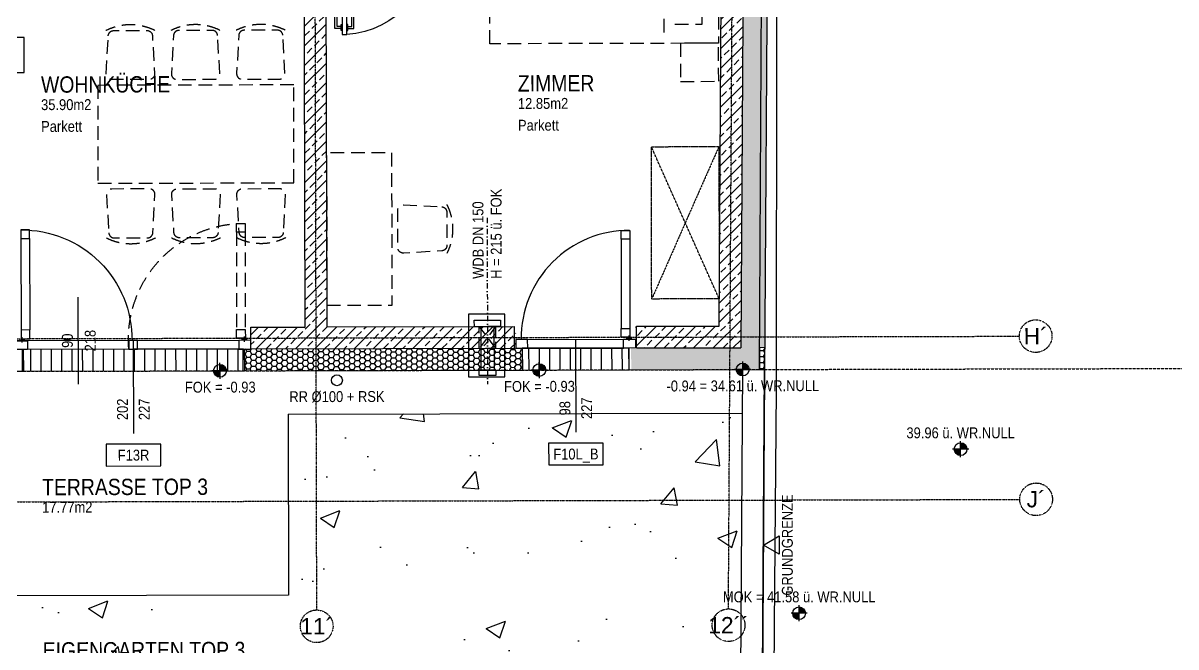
# Model space of a CAD drawing. Header units: millimetres. Extents: x -5498 to 144064, y 340 to 109563.
# Drawn here: x 37857 to 48446, y 59258 to 64993 of the extents above; entities that cross this region are included whole.
import ezdxf
from ezdxf.enums import TextEntityAlignment as Align

# ---------------------------------------------------------------- set-up
doc = ezdxf.new("R2010")
doc.units = ezdxf.units.MM
for name, pattern in [('HIDDEN2', [0.1875, 0.125, -0.0625]), ('STRICHLINIE', [0.75, 0.5, -0.25]), ('STRICHPUNKT', [1, 0.5, -0.25, 0, -0.25])]:
    doc.linetypes.add(name, pattern=pattern)
for name, color, linetype in [('00-WOL-G00-LEG-M0', 22, 'Continuous'), ('00_HLP-G00-LEG-M0', 6, 'Continuous'), ('01-BFL-G00-LEG-M0', 251, 'Continuous'), ('01-SYM-G00-Leg-M0', 251, 'Continuous'), ('01-TXT---------M0', 251, 'Continuous'), ('01-TXT---------PP', 1, 'Continuous'), ('01-TXT-G00-LEG-M0', 1, 'Continuous'), ('02-ANS-G00-LEG-M0', 251, 'Continuous'), ('02-ANS-G00-LEG-Rigol', 251, 'Continuous'), ('02-AXO-G00-LEG-M0', 251, 'STRICHPUNKT'), ('02-FIL-G00-LEG-GRÜN', 251, 'Continuous'), ('02-FIL-G00-LEG-LILA', 251, 'Continuous'), ('02-FIL-G00-Leg-STB', 251, 'Continuous'), ('02-TWA---------M0', 251, 'Continuous'), ('02-TWA-G00-LEG-M0', 251, 'Continuous'), ('02-TWB-G00-LEG-M0', 251, 'Continuous'), ('02-WDA---------M0', 251, 'Continuous'), ('02-WDA-G00-LEG-M0', 251, 'Continuous'), ('02-ZWA---------M0', 251, 'Continuous'), ('03-SYM-G00-LEG-M0', 251, 'Continuous'), ('04-HLP---------M0', 251, 'HIDDEN2'), ('04-STO---------M0', 251, 'Continuous'), ('04-SYM---------EP', 251, 'Continuous'), ('04-SYM-G00-LEG-EP', 251, 'Continuous'), ('04-TXT---------EP', 251, 'Continuous'), ('04-TXT-G00-Leg-M0', 251, 'Continuous'), ('04-TXT-G00-LEG-POS', 8, 'Continuous'), ('05-STO--------M0', 251, 'Continuous'), ('05-SYM---------M0', 251, 'Continuous'), ('05-SYM--------M0', 251, 'Continuous'), ('05-SYM-G00-LEG-M0', 251, 'Continuous'), ('05-TXT---------PP', 8, 'Continuous'), ('05-TXT--------M0', 251, 'Continuous'), ('07-SAN---------M0', 251, 'Continuous'), ('07-SAN-G00-LEG-M0', 251, 'Continuous'), ('07_MOB-G00-LEG-M0', 6, 'HIDDEN2'), ('09-FIL-G00-LEG-BLAU', 251, 'Continuous'), ('09-VER-G00-LEG-GRUNDSTÜCKSGRENZE', 251, 'Continuous'), ('09-WEG_G00-LEG-M0', 251, 'Continuous')]:
    doc.layers.add(name, color=color, linetype=linetype)
doc.layers.add('00_HLP---------M0', color=251, linetype='Continuous', plot=False)
doc.layers.add('04_HLP---------M0', color=251, linetype='HIDDEN2', plot=False)
doc.styles.add('ARIAL', font='arial.ttf', dxfattribs={"width": 0.85})
doc.styles.get("Standard").update_dxf_attribs({"font": 'arial.ttf'})
doc.linetypes.add('ZICKZACK', pattern='A,0.00254,-5.08,[131,ltypeshp.shx,S=5.08,R=0,X=-5.08,Y=0],-10.16,[131,ltypeshp.shx,S=5.08,R=180,X=5.08,Y=0],-5.08', length=20.32254)
pattern_1 = [(359.70755, (-20078.772, 18756.93), (47.764726, 27.252854), [31.75, -63.5]), (119.70755, (-20078.772, 18756.93), (-47.484027, 27.739039), [31.75, -63.5]), (59.70755, (-20078.772, 18756.93), (0.280699, 54.9918935), [-63.5, 31.75])]

# ---------------------------------------------------------------- blocks, each defined once
blk = doc.blocks.new('01-HK3')
blk.add_lwpolyline([(0, 0), (0.0423, 0.0732), (-0.0423, 0.0732)], close=True)
at = {"color": 0, "style": 'ARIAL', "width": 0.85}
blk.add_attdef('HEIGHT', text='', height=0.05, dxfattribs=at).set_placement((0, 0.35), align=Align.TOP_CENTER)
blk = doc.blocks.new('TÜR-80_10er-WAND')
at = {"layer": '00_HLP---------M0'}
blk.add_lwpolyline([(0.411, -0.025), (-0.411, -0.025), (-0.411, -0.025), (-0.411, 0.017), (0.411, 0.017)], close=True, dxfattribs=at)
for points in [[(0.4, 0.017), (-0.4, 0.017)], [(-0.375, 0.017), (-0.375, 0.027), (-0.32, 0.027), (-0.32, 0.017)], [(-0.357, 0.027), (-0.357, 0.083), (-0.222, 0.083)], [(-0.337, 0.027), (-0.337, 0.063), (-0.222, 0.063)], [(-0.222, 0.063), (-0.222, 0.083)], [(-0.375, -0.025), (-0.375, -0.035), (-0.32, -0.035), (-0.32, -0.025)], [(-0.357, -0.035), (-0.357, -0.091), (-0.222, -0.091)], [(-0.337, -0.035), (-0.337, -0.071), (-0.222, -0.071)], [(-0.222, -0.071), (-0.222, -0.091)]]:
    blk.add_lwpolyline(points, dxfattribs=at)
at = {"layer": '02-ZWA---------M0'}
for points in [[(-0.445, 0.1), (-0.445, 0)], [(0.445, 0.1), (0.445, 0)]]:
    blk.add_lwpolyline(points, dxfattribs=at)
at = {"layer": '05-STO--------M0'}
for points in [[(-0.465, 0.1), (-0.465, 0.125), (-0.41, 0.125), (-0.41, 0.1), (-0.4, 0.1), (-0.4, 0.017), (-0.415, 0.017), (-0.415, -0.025), (-0.465, -0.025), (-0.465, 0)], [(0.465, 0.1), (0.465, 0.125), (0.41, 0.125), (0.41, 0.1), (0.4, 0.1), (0.4, 0.017), (0.415, 0.017), (0.415, -0.025), (0.465, -0.025), (0.465, 0)]]:
    blk.add_lwpolyline(points, dxfattribs=at)
at = {"layer": '05-SYM---------M0'}
for points in [[(0.352, -0.808), (0.296, -0.808), (0.296, -0.673)], [(0.316, -0.673), (0.296, -0.673)], [(0.352, -0.788), (0.316, -0.788), (0.316, -0.673)], [(0.414, -0.808), (0.47, -0.808), (0.47, -0.673)], [(0.414, -0.788), (0.45, -0.788), (0.45, -0.673)], [(0.45, -0.673), (0.47, -0.673)], [(0.362, -0.826), (0.352, -0.826), (0.352, -0.771), (0.362, -0.771)], [(0.404, -0.826), (0.414, -0.826), (0.414, -0.771), (0.404, -0.771)]]:
    blk.add_lwpolyline(points, dxfattribs=at)
at = {"layer": '05-SYM--------M0'}
blk.add_lwpolyline([(0.404, -0.039), (0.404, -0.862), (0.404, -0.862), (0.362, -0.862), (0.362, -0.039)], close=True, dxfattribs=at)
for points in [[(0.41, -0.036), (0.42, -0.036)], [(0.415, -0.031), (0.415, -0.041)]]:
    blk.add_lwpolyline(points, dxfattribs=at)
blk.add_circle((0.415, -0.036), 0.01, dxfattribs=at)
blk.add_arc((0.415, -0.036), 0.828, 176.3309, 266.3309, dxfattribs=at)
blk = doc.blocks.new('01-SQM')
at = {"layer": '01-TXT---------M0', "color": 1, "style": 'ARIAL', "width": 0.85}
blk.add_attdef('ROOM', (0, 0), '', height=0.15, dxfattribs=at)
blk.add_attdef('AREA', text='', height=0.1, dxfattribs=at).set_placement((0, -0.06), align=Align.TOP_LEFT)
at = {"layer": '01-TXT---------PP', "color": 1, "style": 'ARIAL', "width": 0.85}
blk.add_attdef('NR', text='', height=0.15, dxfattribs=at).set_placement((-0.117, 0), align=Align.RIGHT)
blk.add_attdef('FLOOR', text='', height=0.1, dxfattribs=at).set_placement((0, -0.26), align=Align.TOP_LEFT)
blk = doc.blocks.new('FENSTER_120')
at = {"layer": '02-WDA---------M0'}
for points in [[(-1.04, 0), (-1.04, -0.2)], [(-0.06, 0), (-0.06, -0.2)]]:
    blk.add_lwpolyline(points, dxfattribs=at)
at = {"layer": '04-HLP---------M0', "linetype": 'Continuous'}
for points in [[(-0.13, 1.001), (-0.13, 1.081), (-0.05, 1.081), (-0.05, 1.001)], [(-0.13, 0.1), (-0.13, 0.18), (-0.05, 0.18), (-0.05, 0.1)]]:
    blk.add_lwpolyline(points, close=True, dxfattribs=at)
for points in [[(-0.13, 1.001), (-0.13, 0.18)], [(-0.05, 1.001), (-0.05, 0.18)]]:
    blk.add_lwpolyline(points, dxfattribs=at)
at = {"layer": '04-HLP---------M0'}
for points in [[(-0.059, 0.065), (-0.059, 0.115)], [(-0.034, 0.09), (-0.084, 0.09)]]:
    blk.add_lwpolyline(points, dxfattribs=at)
at = {"layer": '04-HLP---------M0', "linetype": 'Continuous'}
blk.add_arc((-0.059, 0.09), 0.991, 89.5354, 180.5162, dxfattribs=at)
at = {"layer": '04-STO---------M0'}
for points in [[(-1.1, 0), (-0.99, 0), (-0.99, 0.08), (-1.1, 0.08)], [(0, 0), (-0.11, 0), (-0.11, 0.08), (0, 0.08)]]:
    blk.add_lwpolyline(points, close=True, dxfattribs=at)
at = {"layer": '04-SYM---------EP'}
for p, q in [((-0.99, 0.08), (-0.11, 0.08)), ((-0.99, 0), (-0.11, 0))]:
    blk.add_line(p, q, dxfattribs=at)
blk = doc.blocks.new('01-HK1')
for p, q in [((-0.001, -0.074), (-0.001, 0.074)), ((0.074, 0), (-0.075, 0))]:
    blk.add_line(p, q)
blk.add_circle((-0.001, 0), 0.0586)
for points in [[(-0.001, 0.059), (0.041, 0.041), (-0.001, 0)], [(-0.001, 0), (0.058, 0), (0.041, 0.041)], [(-0.059, 0), (-0.042, -0.041), (-0.001, 0)], [(-0.042, -0.041), (-0.001, -0.059), (-0.001, 0)]]:
    blk.add_solid(points)
at = {"layer": '01-TXT---------M0', "color": 8, "style": 'ARIAL', "width": 0.85}
blk.add_attdef('HEIGHT', text='', height=0.1, dxfattribs=at).set_placement((0, 0.2), align=Align.TOP_CENTER)
blk = doc.blocks.new('04-TXT')
blk.add_line((0, 0), (0.853, 0))
at = {"layer": '04-TXT---------EP', "color": 8, "style": 'ARIAL', "width": 0.85}
blk.add_attdef('WIDTH', text='', height=0.1, dxfattribs=at).set_placement((0.632, 0.05), align=Align.CENTER)
blk.add_attdef('HEIGHT', text='', height=0.1, dxfattribs=at).set_placement((0.632, -0.05), align=Align.TOP_CENTER)
blk = doc.blocks.new('03-rar')
blk.add_circle((0, 0), 0.05)
at = {"layer": '01-TXT---------M0', "color": 8, "style": 'ARIAL', "width": 0.85}
blk.add_attdef('RR', text='', height=0.1, dxfattribs=at).set_placement((0, 0.1), align=Align.CENTER)
blk = doc.blocks.new('FENSTER_204')
at = {"layer": '02-WDA---------M0'}
for points in [[(-2.1, 0), (-2.1, -0.2)], [(-0.06, 0), (-0.06, -0.2)]]:
    blk.add_lwpolyline(points, dxfattribs=at)
at = {"layer": '04-HLP---------M0', "linetype": 'Continuous'}
for points in [[(-0.13, 1.02), (-0.13, 1.1), (-0.05, 1.1), (-0.05, 1.02)], [(-0.13, 0.1), (-0.13, 0.18), (-0.05, 0.18), (-0.05, 0.1)]]:
    blk.add_lwpolyline(points, close=True, dxfattribs=at)
for points in [[(-0.13, 1.02), (-0.13, 0.18)], [(-0.05, 1.02), (-0.05, 0.18)]]:
    blk.add_lwpolyline(points, dxfattribs=at)
at = {"layer": '04-HLP---------M0'}
for points in [[(-0.059, 0.065), (-0.059, 0.115)], [(-0.034, 0.09), (-0.084, 0.09)]]:
    blk.add_lwpolyline(points, dxfattribs=at)
at = {"layer": '04-HLP---------M0', "linetype": 'Continuous'}
blk.add_arc((-0.059, 0.09), 1.01, 89.5354, 180.5162, dxfattribs=at)
at = {"layer": '04-STO---------M0'}
for points in [[(-2.05, 0), (-2.16, 0), (-2.16, 0.08), (-2.05, 0.08)], [(-1.04, 0), (-1.12, 0), (-1.12, 0.08), (-1.04, 0.08)], [(-0.11, 0), (0, 0), (0, 0.08), (-0.11, 0.08)]]:
    blk.add_lwpolyline(points, close=True, dxfattribs=at)
at = {"layer": '04-SYM---------EP'}
for p, q in [((-2.05, 0.08), (-0.01, 0.08)), ((-2.05, 0), (-0.01, 0))]:
    blk.add_line(p, q, dxfattribs=at)
at = {"layer": '04_HLP---------M0'}
for points in [[(-2.03, 1.075), (-2.03, 1.155), (-2.11, 1.155), (-2.11, 1.075)], [(-2.03, 0.1), (-2.03, 0.18), (-2.11, 0.18), (-2.11, 0.1)]]:
    blk.add_lwpolyline(points, close=True, dxfattribs=at)
for points in [[(-2.11, 1.075), (-2.11, 0.18)], [(-2.03, 1.075), (-2.03, 0.18)], [(-2.101, 0.065), (-2.101, 0.115)], [(-2.126, 0.09), (-2.076, 0.09)]]:
    blk.add_lwpolyline(points, dxfattribs=at)
blk.add_arc((-2.101, 0.09), 1.065, 355.3687, 89.1782, dxfattribs=at)
blk = doc.blocks.new('05-TXT')
at = {"layer": '05-TXT--------M0'}
blk.add_line((-0.4, 0), (0.4, 0), dxfattribs=at)
at = {"layer": '05-TXT--------M0', "color": 8, "style": 'ARIAL', "width": 0.85}
blk.add_attdef('BREITE', text='', height=0.1, dxfattribs=at).set_placement((0, 0.05), align=Align.CENTER)
blk.add_attdef('HÖHE', text='', height=0.1, rotation=360, dxfattribs=at).set_placement((0, -0.06), align=Align.TOP_CENTER)
blk = doc.blocks.new('möbel_schreibtisch')
at = {"flags": 128}
blk.add_lwpolyline([(0, -0.1), (-0.6, -0.1), (-0.6, 1.3), (0, 1.3)], close=True, dxfattribs=at)
blk.add_lwpolyline([(-1.056, 0.802, 0.39805), (-1.103, 0.752), (-1.103, 0.447, 0.39805), (-1.056, 0.397), (-0.706, 0.377, 0.430564), (-0.653, 0.427), (-0.653, 0.772, 0.430564), (-0.706, 0.822)], format="xyb", close=True, dxfattribs=at)
blk.add_arc((-0.653, 0.599), 0.503, 153.4349, 206.5651)
blk = doc.blocks.new('möbel_tisch_gross')
blk.add_lwpolyline([(-0.45, 0.9), (-0.45, -0.9), (0.45, -0.9), (0.45, 0.9)], close=True)
at = {"flags": 128}
for points in [[(-0.906, 0.801, 0.39805), (-0.953, 0.751), (-0.953, 0.446, 0.39805), (-0.906, 0.396), (-0.556, 0.376, 0.430564), (-0.503, 0.426), (-0.503, 0.77, 0.430564), (-0.556, 0.82)], [(0.906, 0.801, -0.39805), (0.953, 0.751), (0.953, 0.446, -0.39805), (0.906, 0.396), (0.556, 0.376, -0.430564), (0.503, 0.426), (0.503, 0.77, -0.430564), (0.556, 0.82)], [(-0.906, 0.202, 0.39805), (-0.953, 0.152), (-0.953, -0.153, 0.39805), (-0.906, -0.203), (-0.556, -0.223, 0.430564), (-0.503, -0.173), (-0.503, 0.172, 0.430564), (-0.556, 0.222)], [(0.906, 0.202, -0.39805), (0.953, 0.152), (0.953, -0.153, -0.39805), (0.906, -0.203), (0.556, -0.223, -0.430564), (0.503, -0.173), (0.503, 0.172, -0.430564), (0.556, 0.222)], [(-0.906, -0.802, -0.39805), (-0.953, -0.752), (-0.953, -0.447, -0.39805), (-0.906, -0.397), (-0.556, -0.377, -0.430564), (-0.503, -0.427), (-0.503, -0.772, -0.430564), (-0.556, -0.822)], [(0.906, -0.802, 0.39805), (0.953, -0.752), (0.953, -0.447, 0.39805), (0.906, -0.397), (0.556, -0.377, 0.430564), (0.503, -0.427), (0.503, -0.772, 0.430564), (0.556, -0.822)]]:
    blk.add_lwpolyline(points, format="xyb", close=True, dxfattribs=at)
for centre, start, end in [((-0.503, 0.598), 153.4349, 206.5651), ((0.503, 0.598), 333.4349, 26.5651), ((-0.503, -0.001), 153.4349, 206.5651), ((0.503, -0.001), 333.4349, 26.5651), ((-0.503, -0.599), 153.4349, 206.5651), ((0.503, -0.599), 333.4349, 26.5651)]:
    blk.add_arc(centre, 0.503, start, end)
blk = doc.blocks.new('BETT_90')
blk.add_lwpolyline([(0, 0.95), (-0.35, 0.95), (-0.35, 1.3), (0, 1.3)], close=True)
at = {"flags": 128}
blk.add_lwpolyline([(-2.1, 0.95), (-2.1, 0), (0, 0), (0, 0.95)], close=True, dxfattribs=at)
for points in [[(-0.5, 0.85), (-0.5, 0.1)], [(-0.4, 0.775), (-0.15, 0.775), (-0.15, 0.175), (-0.4, 0.175)]]:
    blk.add_lwpolyline(points)
blk = doc.blocks.new('WANDLÜFER')
at = {"layer": '02-TWA---------M0', "linetype": 'HIDDEN2', "ltscale": 0.75}
for points in [[(0.075, 0), (0.075, -0.2), (-0.075, -0.2), (-0.075, 0), (0.075, 0)], [(-0.075, 0), (0.075, -0.2)], [(0.075, 0), (-0.075, -0.2)]]:
    blk.add_lwpolyline(points, dxfattribs=at)
at = {"layer": '07-SAN---------M0', "linetype": 'STRICHPUNKT', "ltscale": 0.1}
blk.add_lwpolyline([(0, 1), (0, -0.53)], dxfattribs=at)
at = {"layer": '07-SAN---------M0'}
for points in [[(0, 0), (-0.12, 0), (-0.12, 0.06), (0.12, 0.06), (0.12, 0)], [(0.08, -0.4), (-0.08, -0.4), (-0.08, -0.445), (0.08, -0.445)]]:
    blk.add_lwpolyline(points, close=True, dxfattribs=at)
for points in [[(-0.06, 0), (-0.06, -0.4)], [(0.06, 0), (0.06, -0.4)]]:
    blk.add_lwpolyline(points, dxfattribs=at)
blk = doc.blocks.new('türachse&qualität')
at = {"layer": '05-SYM---------M0'}
blk.add_line((-0.4, 0), (-0.4, 0), dxfattribs=at)
at = {"layer": '05-TXT---------PP'}
blk.add_lwpolyline([(-0.5, -0.25), (-0.5, 0.25), (-0.7, 0.25), (-0.7, -0.25)], close=True, dxfattribs=at)
at = {"layer": '05-TXT---------PP', "color": 8, "style": 'ARIAL', "text_generation_flag": 6, "width": 0.85}
blk.add_attdef('POS.NR.', text='', height=0.1, rotation=270, dxfattribs=at).set_placement((-0.653, -0.011), align=Align.TOP_CENTER)

msp = doc.modelspace()

# ---------------------------------------------------------------- hatches: boundary and pattern name
at = {"layer": '02-ANS-G00-LEG-Rigol'}
h = msp.add_hatch(dxfattribs=at)
h.set_pattern_fill('ANSI31', color=256, scale=30, angle=152.0465, style=0)
h.set_pattern_definition([(90.1423, (51440.14, 67325.36), (-95.2497, -0.2366), [])])
h.paths.add_polyline_path([(37859, 61992), (37860, 61792), (39880, 61797), (39879, 61997)])
h = msp.add_hatch(dxfattribs=at)
h.set_pattern_fill('ANSI31', color=256, scale=30, angle=152.0465, style=0)
h.set_pattern_definition([(90.1423, (54968.51, 67334.13), (-95.2497, -0.2366), [])])
h.paths.add_polyline_path([(42442, 62003), (42443, 61803), (43423, 61805), (43422, 62005)])
at = {"layer": '02-FIL-G00-LEG-GRÜN'}
h = msp.add_hatch(dxfattribs=at)
h.set_pattern_fill('AR-CONC', color=256, scale=10, angle=107.339, style=0)
h.set_pattern_definition([(50.2925, (91755.8, -3508.6), (1822.637, -150.09), [190.5, -2095.5]), (355.2925, (91755.8, -3508.6), (-362.176, 1908.743), [152.4, -1676.4]), (100.7435, (91907.7, -3521.1), (1460.468, 1758.644), [161.9, -1780.9]), (46.4767, (91753.2, -3000.6), (2712.9, -406.58), [285.75, -3143.25]), (96.928, (91979.3, -3034.5), (2361.38, 2486.34), [242.85, -2671.35]), (351.4765, (91753.2, -3000.6), (2361.39, 2486.34), [228.6, -2514.6]), (21.2925, (92007.8, -3126.3), (1521.35, -1014.903), [190.5, -2095.5]), (326.2925, (92007.8, -3126.3), (608.61, 1845.01), [152.4, -1676.4]), (71.7439, (92134.6, -3210.9), (2129.956, 830.11), [161.9, -1780.9]), (37.79245, (91755.8, -3508.6), (26.57, 845.697), [0, -1656.08, 0, -1701.8, 0, -1682.75]), (7.7925, (91755.8, -3508.6), (663.0745, 1005.203), [0, -970.28, 0, -1617.98, 0, -641.35]), (327.79245, (91189.36, -3511.5), (1356.1807, -50.366), [0, -635, 0, -1981.2, 0, -2628.9]), (317.7925, (90935.4, -3512.8), (1479.975, 261.822), [0, -825.5, 0, -1315.72, 0, -1866.9])])
h.paths.add_polyline_path([(35077, 58385), (35074, 59721), (40296, 59734), (40292, 61398), (44467, 61408), (44447, 58408), (40691, 58399), (39662, 58396)])
at = {"layer": '02-FIL-G00-LEG-LILA'}
h = msp.add_hatch(dxfattribs=at)
h.set_pattern_fill('HONEY', color=256, scale=10, angle=107.0465, style=0)
h.set_pattern_definition(pattern_1)
h.paths.add_polyline_path([(44686, 72809), (43382, 72805), (43383, 72605), (43443, 72606), (44515, 72608), (44451, 62008), (43502, 62006), (43442, 62005), (43443, 61805), (44620, 61808)])
h = msp.add_hatch(dxfattribs=at)
h.set_pattern_fill('HONEY', color=256, scale=10, angle=107.0465, style=0)
h.set_pattern_definition(pattern_1)
h.paths.add_polyline_path([(44685, 72609), (44738, 72609), (44669, 62009), (44621, 62008)])
h = msp.add_hatch(dxfattribs=at)
h.set_pattern_fill('HONEY', color=256, scale=10, angle=107.0465, style=0)
h.set_pattern_definition(pattern_1)
h.paths.add_polyline_path([(42442, 62003), (42382, 62003), (39949, 61997), (39889, 61997), (39890, 61797), (42443, 61803)])
h = msp.add_hatch(dxfattribs=at)
h.set_pattern_fill('HONEY', color=256, scale=10, angle=107.0465, style=0)
h.set_pattern_definition(pattern_1)
h.paths.add_polyline_path([(44620, 61808), (44667, 61808), (44669, 62009), (44621, 62008)])
at = {"layer": '02-FIL-G00-Leg-STB'}
h = msp.add_hatch(dxfattribs=at)
h.set_pattern_fill('ANSI33', color=256, scale=20, angle=107.0465, style=0)
h.set_pattern_definition([(44.70755, (-20078.77, 18756.93), (-89.34302, 90.25976), []), (44.70755, (-19988.97, 18756.47), (-89.34302, 90.25976), [63.5, -31.75])])
h.paths.add_polyline_path([(43423, 72605), (43423, 72525), (43423, 72405), (44313, 72408), (44252, 62207), (43482, 62206), (43482, 62006), (44451, 62008), (44515, 72608)])
h = msp.add_hatch(dxfattribs=at)
h.set_pattern_fill('ANSI33', color=256, scale=20, angle=107.0465, style=0)
h.set_pattern_definition([(45.1423, (31995.2, 67277.07), (-90.0253, 89.5792), []), (45.1423, (32085, 67277.29), (-90.0253, 89.5792), [63.5, -31.75])])
h.paths.add_polyline_path([(40633, 68404), (40433, 68403), (40449, 62198), (39949, 62197), (39949, 61997), (42382, 62003), (42382, 62203), (40649, 62199)])

# ---------------------------------------------------------------- linework, layer by layer
at = {"layer": '00-WOL-G00-LEG-M0', "linetype": 'ZICKZACK', "ltscale": 0.005}
for points in [[(37867, 64860), (37578, 64859), (37579, 64538), (37868, 64538)], [(42282, 62316), (41947, 62316), (41947, 61741), (42282, 61741)]]:
    msp.add_lwpolyline(points, close=True, dxfattribs=at)
at = {"layer": '01-BFL-G00-LEG-M0', "linetype": 'STRICHLINIE'}
msp.add_lwpolyline([(49417, 47161), (19277, 47161), (19303, 56514), (19330, 61746), (49471, 61820), (49417, 56595), (49417, 47161)], close=True, dxfattribs=at)
at = {"layer": '02-ANS-G00-LEG-M0'}
for p, q in [((44433, 56431), (44468, 61810)), ((44634, 56632), (44668, 61809))]:
    msp.add_line(p, q, dxfattribs=at)
at = {"layer": '02-ANS-G00-LEG-Rigol'}
for points in [[(37859, 61992), (37860, 61792), (39880, 61797), (39879, 61997)], [(42442, 62003), (42443, 61803), (43423, 61805), (43422, 62005)]]:
    msp.add_lwpolyline(points, close=True, dxfattribs=at)
at = {"layer": '02-AXO-G00-LEG-M0'}
msp.add_line((44336, 59608), (44440, 76808), dxfattribs=at)
for points in [[(40555, 59598), (40512, 76798)], [(19031, 62045), (47008, 62114), (47008, 62114)], [(19024, 60545), (47012, 60614), (47012, 60614)]]:
    msp.add_lwpolyline(points, dxfattribs=at)
for centre in [(47158, 62115), (47162, 60615), (40554, 59448), (44337, 59458)]:
    msp.add_circle(centre, 150, dxfattribs=at)
at = {"layer": '02-TWA-G00-LEG-M0'}
for p, q in [((44252, 62207), (44313, 72408)), ((39949, 62197), (40449, 62198)), ((40649, 62199), (42372, 62203)), ((43492, 62206), (44252, 62207)), ((39949, 61997), (42372, 62003)), ((43492, 62006), (44451, 62008))]:
    msp.add_line(p, q, dxfattribs=at)
for points in [[(43423, 72605), (44515, 72608), (44451, 62008)], [(40449, 62198), (40433, 68403)], [(40649, 62199), (40633, 68404)], [(39949, 61997), (39949, 62197)], [(42372, 62003), (42372, 62203)], [(43492, 62006), (43492, 62206)]]:
    msp.add_lwpolyline(points, dxfattribs=at)
at = {"layer": '02-TWB-G00-LEG-M0'}
msp.add_lwpolyline([(62107, 74842), (61920, 56852), (61852, 56851), (61853, 56708), (44740, 56645), (44760, 59459), (44776, 61622), (44780, 64929), (44787, 68781), (44764, 74639), (49159, 74721), (49154, 75021), (62107, 74842)], dxfattribs=at)
at = {"layer": '02-WDA-G00-LEG-M0'}
for p, q in [((44620, 61808), (44686, 72809)), ((36170, 61787), (37860, 61792)), ((39880, 61797), (42443, 61803)), ((43423, 61805), (44620, 61808))]:
    msp.add_line(p, q, dxfattribs=at)
msp.add_lwpolyline([(44620, 61808), (44667, 61808), (44669, 62009), (44621, 62008)], close=True, dxfattribs=at)
msp.add_lwpolyline([(44668, 61808), (44620, 61808)], dxfattribs=at)
at = {"layer": '07_MOB-G00-LEG-M0'}
msp.add_lwpolyline([(44251, 62457), (43631, 62456), (43628, 63856), (44248, 63857)], close=True, dxfattribs=at)
for points in [[(44251, 62457), (43628, 63856)], [(44248, 63857), (43631, 62456)]]:
    msp.add_lwpolyline(points, dxfattribs=at)
at = {"layer": '09-VER-G00-LEG-GRUNDSTÜCKSGRENZE'}
msp.add_lwpolyline([(61917, 26338), (50754, 26465), (34259, 26669), (34351, 56613), (7433, 56562), (7303, 56562), (7386, 72730), (7395, 74642), (22389, 74759), (44752, 74814), (44634, 56632), (44768, 56633), (61917, 56665)], close=True, dxfattribs=at)
at = {"layer": '09-WEG_G00-LEG-M0'}
for points in [[(44600, 61808), (44668, 61808)], [(40292, 61398), (40296, 59734), (35074, 59721)], [(40292, 61398), (44467, 61408)]]:
    msp.add_lwpolyline(points, dxfattribs=at)

# ---------------------------------------------------------------- block references
at = {"layer": '00_HLP-G00-LEG-M0', "xscale": 999.9999999999995, "yscale": 999.9999999999995, "zscale": 999.9999999999995, "rotation": 4.12714685051e-05}
for p, values in [((46469, 61076), {'HEIGHT': '39.96 ü. WR.NULL'}), ((44986, 59568), {'HEIGHT': 'MOK = 41.58 ü. WR.NULL'})]:
    msp.add_blockref('01-HK1', p, dxfattribs=at).add_auto_attribs(values)
at = {"layer": '01-SYM-G00-Leg-M0'}
ref = msp.add_blockref('01-HK1', (39667, 61796), dxfattribs=dict(at, xscale=999.9999999999995, yscale=999.9999999999995, zscale=999.9999999999995, rotation=0.1423037047575852))
ref.add_attrib('HEIGHT', 'FOK = -0.93', dxfattribs={"layer": '01-TXT---------M0', "color": 8, "height": 100, "rotation": 0.1423, "style": 'ARIAL', "width": 0.85}).set_placement((39668, 61696), align=Align.TOP_CENTER)
ref = msp.add_blockref('01-HK1', (42600, 61803), dxfattribs=dict(at, xscale=999.9999999999995, yscale=999.9999999999995, zscale=999.9999999999995, rotation=0.1423037047575852))
ref.add_attrib('HEIGHT', 'FOK = -0.93', dxfattribs={"layer": '01-TXT---------M0', "color": 8, "height": 100, "rotation": 0.1423, "style": 'ARIAL', "width": 0.85}).set_placement((42600, 61703), align=Align.TOP_CENTER)
ref = msp.add_blockref('01-HK1', (44468, 61808), dxfattribs=dict(at, xscale=999.9999999999995, yscale=999.9999999999995, zscale=999.9999999999995, rotation=0.1423037146479385))
ref.add_attrib('HEIGHT', '-0.94 = 34.61 ü. WR.NULL', dxfattribs={"layer": '01-TXT---------M0', "color": 8, "height": 100, "rotation": 0.1423, "style": 'ARIAL', "width": 0.85}).set_placement((44468, 61708), align=Align.TOP_CENTER)
at = {"layer": '01-TXT-G00-LEG-M0', "xscale": 999.9999999999995, "yscale": 999.9999999999995, "zscale": 999.9999999999995}
for p, rotation, values in [((38022, 64352), 0.1423037157722268, {'ROOM': 'WOHNKÜCHE', 'AREA': '35.90m2', 'FLOOR': 'Parkett'}), ((42402, 64363), 0.1423037157722268, {'ROOM': 'ZIMMER', 'AREA': '12.85m2', 'FLOOR': 'Parkett'}), ((38032, 60652), 0.1423037157096364, {'ROOM': 'TERRASSE TOP 3', 'AREA': '17.77m2'}), ((38038, 59151), 0.1423037157096364, {'ROOM': 'EIGENGARTEN TOP 3', 'AREA': '19.46m2'})]:
    msp.add_blockref('01-SQM', p, dxfattribs=dict(at, rotation=rotation)).add_auto_attribs(values)
at = {"layer": '03-SYM-G00-LEG-M0'}
ref = msp.add_blockref('03-rar', (40740, 61709), dxfattribs=dict(at, xscale=999.9999999999995, yscale=999.9999999999995, zscale=999.9999999999995, rotation=0.1423037242466501))
ref.add_attrib('RR', 'RR %%c100 + RSK', dxfattribs={"layer": '01-TXT---------M0', "color": 8, "height": 100, "rotation": 0.1423, "style": 'ARIAL', "width": 0.85}).set_placement((40740, 61509), align=Align.CENTER)
at = {"layer": '04-SYM-G00-LEG-EP', "yscale": 999.9999999999995, "zscale": 999.9999999999995}
for name, p, xscale, rotation in [('FENSTER_204', (37789, 61991), -999.9999999999995, 0.1423038021880174), ('FENSTER_120', (43482, 62006), 999.9999999999995, 0.1423036838764033)]:
    msp.add_blockref(name, p, dxfattribs=dict(at, xscale=xscale, rotation=rotation))
at = {"layer": '04-TXT-G00-Leg-M0', "xscale": 999.9999999999995, "yscale": 999.9999999999995, "zscale": 999.9999999999995, "rotation": 90.14230387212393}
msp.add_blockref('05-TXT', (38364, 62073), dxfattribs=at).add_auto_attribs({'BREITE': '90', 'HÖHE': '218'})
at = {"layer": '04-TXT-G00-Leg-M0'}
ref = msp.add_blockref('04-TXT', (38869, 62074), dxfattribs=dict(at, xscale=-999.9999999999995, yscale=999.9999999999995, zscale=999.9999999999995, rotation=90.14230370374756))
ref.add_attrib('WIDTH', '202', dxfattribs={"layer": '04-TXT---------EP', "color": 8, "extrusion": (0, 0, -1), "height": 100, "rotation": 269.8577, "style": 'ARIAL', "text_generation_flag": 2, "width": 0.85}).set_placement((-38820, 61442), align=Align.CENTER)
ref.add_attrib('HEIGHT', '227', dxfattribs={"layer": '04-TXT---------EP', "color": 8, "extrusion": (0, 0, -1), "height": 100, "rotation": 269.8577, "style": 'ARIAL', "text_generation_flag": 2, "width": 0.85}).set_placement((-38920, 61442), align=Align.TOP_CENTER)
ref = msp.add_blockref('04-TXT', (42932, 62084), dxfattribs=dict(at, xscale=-999.9999999999995, yscale=999.9999999999995, zscale=999.9999999999995, rotation=90.14230370374756))
ref.add_attrib('WIDTH', '98', dxfattribs={"layer": '04-TXT---------EP', "color": 8, "extrusion": (0, 0, -1), "height": 100, "rotation": 269.8577, "style": 'ARIAL', "text_generation_flag": 2, "width": 0.85}).set_placement((-42884, 61452), align=Align.CENTER)
ref.add_attrib('HEIGHT', '227', dxfattribs={"layer": '04-TXT---------EP', "color": 8, "extrusion": (0, 0, -1), "height": 100, "rotation": 269.8577, "style": 'ARIAL', "text_generation_flag": 2, "width": 0.85}).set_placement((-42984, 61452), align=Align.TOP_CENTER)
at = {"layer": '04-TXT-G00-LEG-POS'}
ref = msp.add_blockref('türachse&qualität', (38870, 61621), dxfattribs=dict(at, xscale=999.9999999999995, yscale=999.9999999999995, zscale=999.9999999999995, rotation=90.14228702002418))
ref.add_attrib('POS.NR.', 'F13R', dxfattribs={"layer": '05-TXT---------PP', "color": 8, "height": 100, "rotation": 0.1423, "style": 'ARIAL', "width": 0.85}).set_placement((38872, 61021), align=Align.MIDDLE_CENTER)
ref = msp.add_blockref('türachse&qualität', (42933, 61631), dxfattribs=dict(at, xscale=999.9999999999995, yscale=999.9999999999995, zscale=999.9999999999995, rotation=90.14228702002418))
ref.add_attrib('POS.NR.', 'F10L_B', dxfattribs={"layer": '05-TXT---------PP', "color": 8, "height": 100, "rotation": 0.1423, "style": 'ARIAL', "width": 0.85}).set_placement((42935, 61031), align=Align.MIDDLE_CENTER)
at = {"layer": '05-SYM-G00-LEG-M0', "xscale": -999.9999999999995, "yscale": 999.9999999999995, "zscale": 999.9999999999995, "rotation": 0.1423045861398808}
msp.add_blockref('TÜR-80_10er-WAND', (41190, 65750), dxfattribs=at)
at = {"layer": '07-SAN-G00-LEG-M0', "xscale": 999.9999999999995, "yscale": 999.9999999999995, "zscale": 999.9999999999995, "rotation": 0.1423039599230533}
msp.add_blockref('WANDLÜFER', (42122, 62202), dxfattribs=at)
at = {"layer": '07_MOB-G00-LEG-M0', "yscale": 999.9999999999995, "zscale": 999.9999999999995}
for name, p, xscale, rotation in [('BETT_90', (44243, 65757), -999.9999999999995, 180.1423037944659), ('möbel_tisch_gross', (39444, 63972), 999.9999999999995, 270.1423037681958), ('möbel_schreibtisch', (40648, 62499), -999.9999999999995, 0.1423036847655457)]:
    msp.add_blockref(name, p, dxfattribs=dict(at, xscale=xscale, rotation=rotation))
at = {"layer": '09-FIL-G00-LEG-BLAU'}
ref = msp.add_blockref('01-HK3', (44657, 60195), dxfattribs=dict(at, xscale=-2000.000000016161, yscale=2000.000000025193, zscale=1999.999999999999, rotation=269.9999999709293))
ref.add_attrib('HEIGHT', 'GRUNDGRENZE', dxfattribs={"layer": '0', "color": 0, "extrusion": (0, 0, -1), "height": 100, "rotation": 90, "style": 'ARIAL', "text_generation_flag": 4, "width": 0.85}).set_placement((-44957, 60195), align=Align.BOTTOM_CENTER)

# ---------------------------------------------------------------- texts
at = {"layer": '02-AXO-G00-LEG-M0', "char_height": 150, "width": 246.7, "attachment_point": 5, "rotation": 0.1423}
for s, insert in [('{\\fArial|b0|i0|c0|p34;H´}', (47158, 62115)), ('{\\fArial|b0|i0|c0|p34;J´}', (47162, 60615)), ('{\\fArial|b0|i0|c0|p34;11´}', (40554, 59448)), ('{\\fArial|b0|i0|c0|p34;12´´}', (44337, 59458))]:
    msp.add_mtext(s, dxfattribs=dict(at, insert=insert))
at = {"layer": '07-SAN-G00-LEG-M0', "insert": (42121, 62641), "char_height": 100, "width": 1538, "attachment_point": 4, "rotation": 90.1423, "style": 'ARIAL'}
msp.add_mtext('WDB DN 150\\PH = 215 ü. FOK', dxfattribs=at)

doc.saveas('drawing.dxf')
